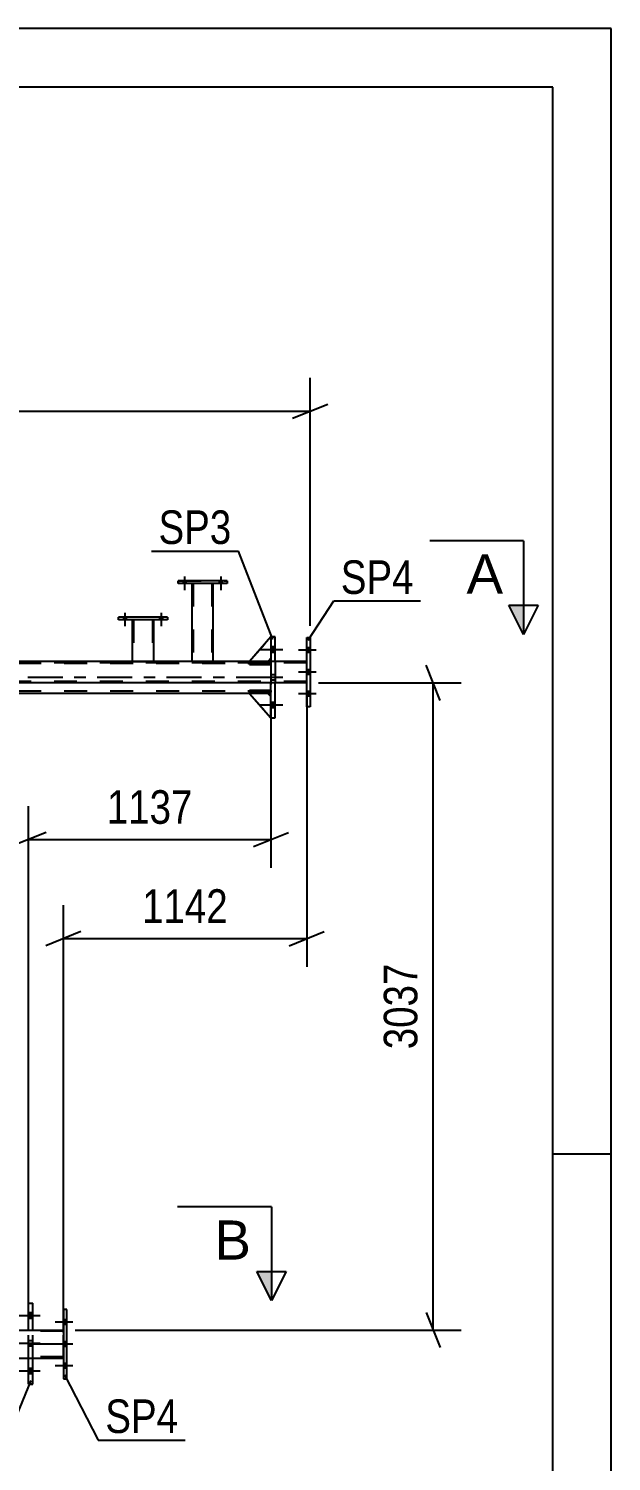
# Model space of a CAD drawing. Header units: millimetres. Extents: x -851 to 338, y -786 to 55.
# Drawn here: x 288.4 to 338.1, y -67.3 to 54.9 of the extents above; entities that cross this region are included whole.
import ezdxf

# ---------------------------------------------------------------- set-up
doc = ezdxf.new("R2010")
doc.units = ezdxf.units.MM
doc.linetypes.add('DXK_LINE_DOT2', pattern=[3.9198, 1.9599, -1.9599])
doc.linetypes.add('DXK_LINE_DOT3', pattern=[5.9187, 2.979, -0.9799, 0.9799, -0.9799])
doc.styles.add('Arial', font='ARIAL.TTF', dxfattribs={"height": 0.2})
doc.styles.add('Arial Narrow', font='ARIALN.TTF', dxfattribs={"height": 0.2})

# ---------------------------------------------------------------- blocks, each defined once
blk = doc.blocks.new('Unknown-232933133-1133')
at = {"color": 5, "linetype": 'Continuous'}
for p, q in [((338.08, 54.89), (-850.92, 54.89)), ((338.08, -786.11), (338.08, 54.89)), ((333.08, 49.89), (-845.92, 49.89)), ((333.08, -781.11), (333.08, 49.89)), ((338.08, -41.11), (333.08, -41.11))]:
    blk.add_line(p, q, dxfattribs=at)
blk = doc.blocks.new('Part-232933133-1491 - 1369')
at = {"color": 2, "linetype": 'Continuous'}
for p, q in [((308.77, -1.82), (307.22, -1.82)), ((307.22, -1.82), (309.04, -3.91)), ((309.04, -2.09), (308.77, -1.82))]:
    blk.add_line(p, q, dxfattribs=at)
at = {"color": 7, "linetype": 'DXK_LINE_DOT2'}
blk.add_line((309.04, -3.91), (309.04, -2.09), dxfattribs=at)
blk = doc.blocks.new('Part-232933133-1494 - 1369')
at = {"color": 7, "linetype": 'DXK_LINE_DOT2'}
for p, q in [((308.77, -1.82), (307.22, -1.82)), ((307.22, -1.82), (309.04, -3.91)), ((309.04, -2.09), (308.77, -1.82)), ((309.04, -3.91), (309.04, -2.09))]:
    blk.add_line(p, q, dxfattribs=at)
blk = doc.blocks.new('Bolt-232933133-1432 - 1369')
at = {"linetype": 'Continuous'}
for points in [[(288.72, -55.15), (288.72, -54.67), (288.36, -54.67), (288.36, -55.15)], [(288.72, -55.15), (288.72, -54.67), (288.36, -54.67), (288.36, -55.15)], [(288.72, -55.15), (288.72, -54.67), (288.36, -54.67), (288.36, -55.15)], [(288.72, -59.87), (288.72, -59.4), (288.36, -59.4), (288.36, -59.87)], [(288.72, -59.87), (288.72, -59.4), (288.36, -59.4), (288.36, -59.87)], [(288.72, -59.87), (288.72, -59.4), (288.36, -59.4), (288.36, -59.87)]]:
    blk.add_hatch(color=1, dxfattribs=at).paths.add_polyline_path(points)
at = {"color": 1, "linetype": 'Continuous'}
for p, q in [((289.36, -54.91), (287.45, -54.91)), ((289.36, -54.91), (287.45, -54.91)), ((289.36, -54.91), (287.45, -54.91)), ((288.72, -54.67), (288.36, -54.67)), ((288.72, -54.67), (288.36, -54.67)), ((288.72, -54.67), (288.36, -54.67)), ((288.72, -55.15), (288.36, -55.15)), ((288.72, -55.15), (288.36, -55.15)), ((288.72, -55.15), (288.36, -55.15)), ((289.36, -59.64), (287.45, -59.64)), ((289.36, -59.64), (287.45, -59.64)), ((289.36, -59.64), (287.45, -59.64)), ((288.72, -59.4), (288.36, -59.4)), ((288.72, -59.4), (288.36, -59.4)), ((288.72, -59.4), (288.36, -59.4)), ((288.72, -59.87), (288.36, -59.87)), ((288.72, -59.87), (288.36, -59.87)), ((288.72, -59.87), (288.36, -59.87))]:
    blk.add_line(p, q, dxfattribs=at)
at = {"color": 1, "linetype": 'DXK_LINE_DOT2'}
for p, q in [((289.36, -57.27), (287.45, -57.27)), ((289.36, -57.27), (287.45, -57.27)), ((288.72, -57.04), (288.36, -57.04)), ((288.72, -57.04), (288.36, -57.04)), ((288.72, -57.51), (288.36, -57.51)), ((288.72, -57.51), (288.36, -57.51))]:
    blk.add_line(p, q, dxfattribs=at)
blk = doc.blocks.new('Part-232933133-1497 - 1369')
at = {"color": 2, "linetype": 'Continuous'}
for p, q in [((309.04, 3), (307.22, 0.91)), ((309.04, 1.18), (308.77, 0.91))]:
    blk.add_line(p, q, dxfattribs=at)
at = {"color": 7, "linetype": 'DXK_LINE_DOT2'}
for p, q in [((309.04, 3), (309.04, 1.18)), ((308.77, 0.91), (307.22, 0.91)), ((307.22, 0.91), (307.22, 0.91)), ((308.77, 0.91), (308.77, 0.91))]:
    blk.add_line(p, q, dxfattribs=at)
blk = doc.blocks.new('Bolt-232933133-1433 - 1369')
at = {"linetype": 'Continuous'}
for points in [[(309.4, 1.67), (309.4, 2.15), (309.04, 2.15), (309.04, 1.67)], [(309.4, 1.67), (309.4, 2.15), (309.04, 2.15), (309.04, 1.67)], [(309.4, 1.67), (309.4, 2.15), (309.04, 2.15), (309.04, 1.67)], [(309.4, -3.05), (309.4, -2.58), (309.04, -2.58), (309.04, -3.05)], [(309.4, -3.05), (309.4, -2.58), (309.04, -2.58), (309.04, -3.05)], [(309.4, -3.05), (309.4, -2.58), (309.04, -2.58), (309.04, -3.05)]]:
    blk.add_hatch(color=1, dxfattribs=at).paths.add_polyline_path(points)
at = {"color": 1, "linetype": 'Continuous'}
for p, q in [((310.04, 1.91), (308.13, 1.91)), ((310.04, 1.91), (308.13, 1.91)), ((310.04, 1.91), (308.13, 1.91)), ((309.4, 2.15), (309.04, 2.15)), ((309.4, 2.15), (309.04, 2.15)), ((309.4, 2.15), (309.04, 2.15)), ((309.4, 1.67), (309.04, 1.67)), ((309.4, 1.67), (309.04, 1.67)), ((309.4, 1.67), (309.04, 1.67)), ((310.04, -2.82), (308.13, -2.82)), ((310.04, -2.82), (308.13, -2.82)), ((310.04, -2.82), (308.13, -2.82)), ((309.4, -2.58), (309.04, -2.58)), ((309.4, -2.58), (309.04, -2.58)), ((309.4, -2.58), (309.04, -2.58)), ((309.4, -3.05), (309.04, -3.05)), ((309.4, -3.05), (309.04, -3.05)), ((309.4, -3.05), (309.04, -3.05))]:
    blk.add_line(p, q, dxfattribs=at)
at = {"color": 1, "linetype": 'DXK_LINE_DOT2'}
for p, q in [((310.04, -0.45), (308.13, -0.45)), ((310.04, -0.45), (308.13, -0.45)), ((309.4, -0.22), (309.04, -0.22)), ((309.4, -0.22), (309.04, -0.22)), ((309.4, -0.69), (309.04, -0.69)), ((309.4, -0.69), (309.04, -0.69))]:
    blk.add_line(p, q, dxfattribs=at)
blk = doc.blocks.new('Part-232933133-1500 - 1369')
at = {"color": 7, "linetype": 'DXK_LINE_DOT2'}
for p, q in [((307.22, 0.91), (309.04, 3)), ((309.04, 3), (309.04, 1.18)), ((308.77, 0.91), (307.22, 0.91)), ((309.04, 1.18), (308.77, 0.91))]:
    blk.add_line(p, q, dxfattribs=at)
blk = doc.blocks.new('Bolt-232933133-1436 - 1369')
at = {"linetype": 'Continuous'}
for points in [[(312.38, 1.66), (312.38, 2.06), (312.09, 2.06), (312.09, 1.66)], [(312.38, 1.66), (312.38, 2.06), (312.09, 2.06), (312.09, 1.66)], [(312.38, 1.66), (312.38, 2.06), (312.09, 2.06), (312.09, 1.66)], [(312.38, -0.2), (312.38, 0.2), (312.09, 0.2), (312.09, -0.2)], [(312.38, -0.2), (312.38, 0.2), (312.09, 0.2), (312.09, -0.2)], [(312.38, -2.06), (312.38, -1.66), (312.09, -1.66), (312.09, -2.06)], [(312.38, -2.06), (312.38, -1.66), (312.09, -1.66), (312.09, -2.06)], [(312.38, -2.06), (312.38, -1.66), (312.09, -1.66), (312.09, -2.06)]]:
    blk.add_hatch(color=1, dxfattribs=at).paths.add_polyline_path(points)
at = {"color": 1, "linetype": 'Continuous'}
for p, q in [((312.91, 1.86), (311.4, 1.86)), ((312.91, 1.86), (311.4, 1.86)), ((312.91, 1.86), (311.4, 1.86)), ((312.38, 2.06), (312.09, 2.06)), ((312.38, 2.06), (312.09, 2.06)), ((312.38, 2.06), (312.09, 2.06)), ((312.38, 1.66), (312.09, 1.66)), ((312.38, 1.66), (312.09, 1.66)), ((312.38, 1.66), (312.09, 1.66)), ((312.91, 0), (311.4, 0)), ((312.91, 0), (311.4, 0)), ((312.38, 0.2), (312.09, 0.2)), ((312.38, 0.2), (312.09, 0.2)), ((312.38, -0.2), (312.09, -0.2)), ((312.38, -0.2), (312.09, -0.2)), ((312.91, -1.86), (311.4, -1.86)), ((312.91, -1.86), (311.4, -1.86)), ((312.91, -1.86), (311.4, -1.86)), ((312.38, -1.66), (312.09, -1.66)), ((312.38, -1.66), (312.09, -1.66)), ((312.38, -1.66), (312.09, -1.66)), ((312.38, -2.06), (312.09, -2.06)), ((312.38, -2.06), (312.09, -2.06)), ((312.38, -2.06), (312.09, -2.06))]:
    blk.add_line(p, q, dxfattribs=at)
blk = doc.blocks.new('Bolt-232933133-1437 - 1369')
at = {"linetype": 'Continuous'}
for points in [[(291.62, -55.66), (291.62, -55.26), (291.33, -55.26), (291.33, -55.66)], [(291.62, -55.66), (291.62, -55.26), (291.33, -55.26), (291.33, -55.66)], [(291.62, -55.66), (291.62, -55.26), (291.33, -55.26), (291.33, -55.66)], [(291.62, -57.53), (291.62, -57.13), (291.33, -57.13), (291.33, -57.53)], [(291.62, -57.53), (291.62, -57.13), (291.33, -57.13), (291.33, -57.53)], [(291.62, -59.39), (291.62, -58.99), (291.33, -58.99), (291.33, -59.39)], [(291.62, -59.39), (291.62, -58.99), (291.33, -58.99), (291.33, -59.39)], [(291.62, -59.39), (291.62, -58.99), (291.33, -58.99), (291.33, -59.39)]]:
    blk.add_hatch(color=1, dxfattribs=at).paths.add_polyline_path(points)
at = {"color": 1, "linetype": 'Continuous'}
for p, q in [((292.15, -55.46), (290.64, -55.46)), ((292.15, -55.46), (290.64, -55.46)), ((292.15, -55.46), (290.64, -55.46)), ((291.62, -55.26), (291.33, -55.26)), ((291.62, -55.26), (291.33, -55.26)), ((291.62, -55.26), (291.33, -55.26)), ((291.62, -55.66), (291.33, -55.66)), ((291.62, -55.66), (291.33, -55.66)), ((291.62, -55.66), (291.33, -55.66)), ((292.15, -57.33), (290.64, -57.33)), ((292.15, -57.33), (290.64, -57.33)), ((291.62, -57.13), (291.33, -57.13)), ((291.62, -57.13), (291.33, -57.13)), ((291.62, -57.53), (291.33, -57.53)), ((291.62, -57.53), (291.33, -57.53)), ((292.15, -59.19), (290.64, -59.19)), ((292.15, -59.19), (290.64, -59.19)), ((292.15, -59.19), (290.64, -59.19)), ((291.62, -58.99), (291.33, -58.99)), ((291.62, -58.99), (291.33, -58.99)), ((291.62, -58.99), (291.33, -58.99)), ((291.62, -59.39), (291.33, -59.39)), ((291.62, -59.39), (291.33, -59.39)), ((291.62, -59.39), (291.33, -59.39))]:
    blk.add_line(p, q, dxfattribs=at)
blk = doc.blocks.new('Bolt-232933133-59194 - 1369')
at = {"linetype": 'Continuous'}
for points in [[(301.79, 7.78), (301.54, 7.78), (301.54, 7.56), (301.79, 7.56)], [(301.79, 7.78), (301.54, 7.78), (301.54, 7.56), (301.79, 7.56)], [(304.88, 7.78), (304.63, 7.78), (304.63, 7.56), (304.88, 7.56)], [(304.88, 7.78), (304.63, 7.78), (304.63, 7.56), (304.88, 7.56)]]:
    blk.add_hatch(color=1, dxfattribs=at).paths.add_polyline_path(points)
at = {"color": 1, "linetype": 'Continuous'}
for p, q in [((301.54, 7.78), (301.54, 7.56)), ((301.54, 7.78), (301.54, 7.56)), ((301.66, 8.15), (301.66, 7)), ((301.66, 8.15), (301.66, 7)), ((301.79, 7.78), (301.79, 7.56)), ((301.79, 7.78), (301.79, 7.56)), ((304.63, 7.78), (304.63, 7.56)), ((304.63, 7.78), (304.63, 7.56)), ((304.76, 8.15), (304.76, 7)), ((304.76, 8.15), (304.76, 7)), ((304.88, 7.78), (304.88, 7.56)), ((304.88, 7.78), (304.88, 7.56))]:
    blk.add_line(p, q, dxfattribs=at)
blk = doc.blocks.new('Part-232933133-1503 - 1369')
at = {"color": 2, "linetype": 'Continuous'}
for p, q in [((307.22, -1.71), (307.22, -1.56)), ((307.22, -1.56), (309.04, -1.56)), ((309.04, -1.71), (307.22, -1.71)), ((309.04, -1.56), (309.04, -1.71))]:
    blk.add_line(p, q, dxfattribs=at)
at = {"color": 7, "linetype": 'DXK_LINE_DOT2'}
blk.add_line((308.77, -1.71), (308.77, -1.56), dxfattribs=at)
blk = doc.blocks.new('Part-232933133-1506 - 1369')
at = {"color": 7, "linetype": 'DXK_LINE_DOT2'}
for p, q in [((307.22, 0.65), (307.22, 0.8)), ((307.22, 0.8), (309.04, 0.8)), ((309.04, 0.65), (307.22, 0.65)), ((308.77, 0.65), (308.77, 0.8)), ((309.04, 0.8), (309.04, 0.65))]:
    blk.add_line(p, q, dxfattribs=at)
blk = doc.blocks.new('Part-232933133-1509 - 1369')
at = {"color": 7, "linetype": 'DXK_LINE_DOT2'}
for p, q in [((309.04, -1.56), (307.22, -1.56)), ((307.22, -1.56), (307.22, -1.71)), ((307.22, -1.71), (309.04, -1.71)), ((308.77, -1.71), (308.77, -1.56)), ((309.04, -1.71), (309.04, -1.56))]:
    blk.add_line(p, q, dxfattribs=at)
blk = doc.blocks.new('Part-232933133-1512 - 1369')
at = {"color": 7, "linetype": 'DXK_LINE_DOT2'}
for p, q in [((309.04, 0.8), (307.22, 0.8)), ((307.22, 0.8), (307.22, 0.65)), ((307.22, 0.65), (309.04, 0.65)), ((308.77, 0.8), (308.77, 0.65)), ((309.04, 0.65), (309.04, 0.8))]:
    blk.add_line(p, q, dxfattribs=at)
blk = doc.blocks.new('Part-232933133-1659 - 1369')
at = {"color": 2, "linetype": 'Continuous'}
for p, q in [((-21.51, -56.08), (291.33, -56.13)), ((-21.51, -58.48), (291.33, -58.53))]:
    blk.add_line(p, q, dxfattribs=at)
at = {"color": 7, "linetype": 'DXK_LINE_DOT2'}
for p, q in [((291.33, -56.23), (-21.51, -56.19)), ((291.33, -58.53), (291.33, -56.13)), ((291.33, -58.42), (-21.51, -58.37))]:
    blk.add_line(p, q, dxfattribs=at)
at = {"color": 7, "linetype": 'DXK_LINE_DOT3'}
blk.add_line((291.33, -57.33), (-21.51, -57.28), dxfattribs=at)
blk = doc.blocks.new('Part-232933133-1674 - 1369')
at = {"color": 7, "linetype": 'DXK_LINE_DOT2'}
for p, q in [((312.09, 0.8), (-14.76, 0.8)), ((304.12, 0.91), (302.3, 0.91)), ((312.09, -0.91), (312.09, 0.91)), ((312.09, -0.8), (-14.76, -0.8))]:
    blk.add_line(p, q, dxfattribs=at)
at = {"color": 2, "linetype": 'Continuous'}
for p, q in [((302.3, 0.91), (285.94, 0.91)), ((312.09, 0.91), (304.12, 0.91)), ((312.09, -0.91), (281.67, -0.91))]:
    blk.add_line(p, q, dxfattribs=at)
blk = doc.blocks.new('Part-232933133-1770 - 1369')
at = {"color": 2, "linetype": 'Continuous'}
for p, q in [((312.09, -2.95), (312.09, 2.95)), ((312.09, 2.95), (312.38, 2.95)), ((312.38, 2.95), (312.38, -2.95)), ((312.38, -2.95), (312.09, -2.95))]:
    blk.add_line(p, q, dxfattribs=at)
blk = doc.blocks.new('Part-232933133-1775 - 1369')
at = {"color": 2, "linetype": 'Continuous'}
for p, q in [((291.62, -54.37), (291.33, -54.37)), ((291.33, -54.37), (291.33, -60.28)), ((291.62, -60.28), (291.62, -54.37)), ((291.33, -60.28), (291.62, -60.28))]:
    blk.add_line(p, q, dxfattribs=at)
blk = doc.blocks.new('Bolt-232933133-59195 - 1369')
at = {"linetype": 'Continuous'}
for points in [[(301.79, 7.78), (301.54, 7.78), (301.54, 7.56), (301.79, 7.56)], [(301.79, 7.78), (301.54, 7.78), (301.54, 7.56), (301.79, 7.56)], [(304.88, 7.78), (304.63, 7.78), (304.63, 7.56), (304.88, 7.56)], [(304.88, 7.78), (304.63, 7.78), (304.63, 7.56), (304.88, 7.56)]]:
    blk.add_hatch(color=1, dxfattribs=at).paths.add_polyline_path(points)
at = {"color": 1, "linetype": 'Continuous'}
for p, q in [((301.54, 7.78), (301.54, 7.56)), ((301.54, 7.78), (301.54, 7.56)), ((301.66, 8.15), (301.66, 7)), ((301.66, 8.15), (301.66, 7)), ((301.79, 7.78), (301.79, 7.56)), ((301.79, 7.78), (301.79, 7.56)), ((304.63, 7.78), (304.63, 7.56)), ((304.63, 7.78), (304.63, 7.56)), ((304.76, 8.15), (304.76, 7)), ((304.76, 8.15), (304.76, 7)), ((304.88, 7.78), (304.88, 7.56)), ((304.88, 7.78), (304.88, 7.56))]:
    blk.add_line(p, q, dxfattribs=at)
blk = doc.blocks.new('Part-232933133-59166 - 1369')
at = {"color": 2, "linetype": 'Continuous'}
for p, q in [((297.21, 4.47), (297.21, 0.91)), ((299.03, 4.47), (299.03, 0.91))]:
    blk.add_line(p, q, dxfattribs=at)
at = {"color": 7, "linetype": 'DXK_LINE_DOT2'}
for p, q in [((299.03, 4.47), (297.21, 4.47)), ((297.23, 4.47), (297.21, 4.47)), ((297.32, 4.47), (297.32, 0.91)), ((298.92, 4.47), (298.92, 0.91)), ((297.21, 0.91), (297.21, 0.91)), ((297.21, 0.91), (299.03, 0.91)), ((299.03, 0.91), (299.03, 0.91)), ((299.03, 0.91), (299.03, 0.91))]:
    blk.add_line(p, q, dxfattribs=at)
blk = doc.blocks.new('Part-232933133-1984 - 1369')
at = {"color": 7, "linetype": 'DXK_LINE_DOT2'}
for p, q in [((309.04, 0.91), (-9.1, 0.91)), ((309.04, 0.73), (-9.1, 0.73)), ((309.04, 0.91), (309.04, -1.82)), ((309.04, -1.64), (-9.1, -1.64)), ((308.77, -1.82), (5.09, -1.82)), ((308.77, -1.82), (307.22, -1.82))]:
    blk.add_line(p, q, dxfattribs=at)
at = {"color": 7, "linetype": 'DXK_LINE_DOT3'}
blk.add_line((309.04, -0.46), (-9.1, -0.46), dxfattribs=at)
at = {"color": 2, "linetype": 'Continuous'}
for p, q in [((307.22, -1.82), (285.76, -1.82)), ((309.04, -1.82), (308.77, -1.82))]:
    blk.add_line(p, q, dxfattribs=at)
blk = doc.blocks.new('Part-232933133-1989 - 1369')
at = {"color": 2, "linetype": 'Continuous'}
for p, q in [((309.04, 3), (309.4, 3)), ((309.04, 3), (309.04, 0.91)), ((309.4, 0.91), (309.4, 3)), ((309.04, -3.91), (309.04, -0.91)), ((309.4, -3.91), (309.4, -0.91)), ((309.04, -3.91), (309.4, -3.91))]:
    blk.add_line(p, q, dxfattribs=at)
at = {"color": 7, "linetype": 'DXK_LINE_DOT2'}
for p, q in [((309.4, 3), (309.04, 3)), ((309.04, 0.91), (309.04, -0.91)), ((309.4, 0.91), (309.4, -0.91)), ((309.04, -3.91), (309.4, -3.91))]:
    blk.add_line(p, q, dxfattribs=at)
blk = doc.blocks.new('Part-232933133-1994 - 1369')
at = {"color": 2, "linetype": 'Continuous'}
for p, q in [((288.36, -53.82), (288.72, -53.82)), ((288.36, -56.12), (288.36, -53.82)), ((288.72, -56.12), (288.72, -53.82)), ((288.36, -60.73), (288.36, -58.52)), ((288.72, -60.73), (288.72, -58.52)), ((288.36, -60.73), (288.72, -60.73))]:
    blk.add_line(p, q, dxfattribs=at)
at = {"color": 7, "linetype": 'DXK_LINE_DOT2'}
for p, q in [((288.36, -53.82), (288.72, -53.82)), ((288.36, -58.52), (288.36, -56.12)), ((288.72, -58.52), (288.72, -56.12)), ((288.72, -60.73), (288.36, -60.73))]:
    blk.add_line(p, q, dxfattribs=at)
blk = doc.blocks.new('Part-232933133-59167 - 1369')
at = {"color": 2, "linetype": 'Continuous'}
for p, q in [((300.21, 4.69), (296.03, 4.69)), ((296.03, 4.47), (296.03, 4.69)), ((300.21, 4.47), (296.03, 4.47)), ((300.21, 4.69), (300.21, 4.47))]:
    blk.add_line(p, q, dxfattribs=at)
blk = doc.blocks.new('Part-232933133-59098 - 1369')
at = {"color": 7, "linetype": 'DXK_LINE_DOT2'}
for p, q in [((304.12, 7.56), (302.3, 7.56)), ((302.3, 7.56), (302.3, 0.91)), ((302.41, 7.56), (302.41, 0.91)), ((304.01, 7.56), (304.01, 0.91)), ((304.12, 0.91), (304.12, 7.56)), ((302.3, 0.91), (304.12, 0.91)), ((302.32, 0.91), (302.3, 0.91))]:
    blk.add_line(p, q, dxfattribs=at)
blk = doc.blocks.new('Part-232933133-59099 - 1369')
at = {"color": 7, "linetype": 'DXK_LINE_DOT2'}
for p, q in [((301.12, 7.56), (301.12, 7.78)), ((301.12, 7.78), (305.3, 7.78)), ((305.3, 7.56), (301.12, 7.56)), ((305.3, 7.78), (305.3, 7.56))]:
    blk.add_line(p, q, dxfattribs=at)
blk = doc.blocks.new('Part-232933133-59096 - 1369')
at = {"color": 2, "linetype": 'Continuous'}
for p, q in [((302.3, 7.56), (302.3, 0.91)), ((304.12, 0.91), (304.12, 7.56)), ((303.9, 0.91), (302.3, 0.91)), ((304.1, 0.91), (303.9, 0.91)), ((304.12, 0.91), (304.1, 0.91))]:
    blk.add_line(p, q, dxfattribs=at)
at = {"color": 7, "linetype": 'DXK_LINE_DOT2'}
for p, q in [((304.12, 7.56), (302.3, 7.56)), ((302.41, 7.56), (302.41, 0.91)), ((304.01, 7.56), (304.01, 0.91)), ((302.3, 0.91), (302.3, 0.91)), ((302.3, 0.91), (302.3, 0.91)), ((302.3, 0.91), (302.3, 0.91)), ((302.41, 0.91), (302.42, 0.91)), ((302.41, 0.91), (302.42, 0.91)), ((304.06, 0.91), (303.9, 0.91)), ((304.12, 0.91), (304.12, 0.91)), ((304.12, 0.91), (304.12, 0.91)), ((304.12, 0.91), (304.12, 0.91)), ((304.12, 0.91), (304.12, 0.91))]:
    blk.add_line(p, q, dxfattribs=at)
blk = doc.blocks.new('Part-232933133-59097 - 1369')
at = {"color": 2, "linetype": 'Continuous'}
for p, q in [((301.12, 7.78), (301.12, 7.56)), ((305.3, 7.78), (301.12, 7.78)), ((305.3, 7.56), (301.12, 7.56)), ((305.3, 7.78), (305.3, 7.56))]:
    blk.add_line(p, q, dxfattribs=at)
blk = doc.blocks.new('Bolt-232933133-59226 - 1369')
at = {"linetype": 'Continuous'}
for points in [[(296.7, 4.69), (296.45, 4.69), (296.45, 4.47), (296.7, 4.47)], [(296.7, 4.69), (296.45, 4.69), (296.45, 4.47), (296.7, 4.47)], [(299.8, 4.69), (299.54, 4.69), (299.54, 4.47), (299.8, 4.47)], [(299.8, 4.69), (299.54, 4.69), (299.54, 4.47), (299.8, 4.47)]]:
    blk.add_hatch(color=1, dxfattribs=at).paths.add_polyline_path(points)
at = {"color": 1, "linetype": 'Continuous'}
for p, q in [((296.58, 5.06), (296.58, 3.91)), ((296.58, 5.06), (296.58, 3.91)), ((299.67, 5.06), (299.67, 3.91)), ((299.67, 5.06), (299.67, 3.91)), ((296.45, 4.69), (296.45, 4.47)), ((296.45, 4.69), (296.45, 4.47)), ((296.7, 4.69), (296.7, 4.47)), ((296.7, 4.69), (296.7, 4.47)), ((299.54, 4.69), (299.54, 4.47)), ((299.54, 4.69), (299.54, 4.47)), ((299.8, 4.69), (299.8, 4.47)), ((299.8, 4.69), (299.8, 4.47))]:
    blk.add_line(p, q, dxfattribs=at)
blk = doc.blocks.new('StraightDimension-232933133-41798 - 1369')
at = {"color": 7, "linetype": 'Continuous'}
for p, q in [((309.04, -2.82), (309.04, -16.69)), ((288.36, -54.91), (288.36, -11.44)), ((289.86, -13.69), (286.86, -14.89)), ((288.36, -14.29), (309.04, -14.29)), ((307.54, -14.89), (310.54, -13.69))]:
    blk.add_line(p, q, dxfattribs=at)
at = {"color": 0}
blk.add_wipeout([(302.96, -13.54), (302.96, -9.34), (294.44, -9.34), (294.44, -13.54)], dxfattribs=at)
at = {"color": 3, "style": 'Arial Narrow'}
blk.add_text('1137', height=2.863, dxfattribs=at).set_placement((295.04, -12.94))
blk = doc.blocks.new('StraightDimension-232933133-2195 - 1369')
at = {"color": 7, "linetype": 'Continuous'}
for p, q in [((323.48, -2.41), (322.28, 0.59)), ((313.09, -0.91), (325.28, -0.91)), ((322.88, -56.13), (322.88, -0.91)), ((322.28, -54.63), (323.48, -57.63)), ((292.33, -56.13), (325.28, -56.13))]:
    blk.add_line(p, q, dxfattribs=at)
at = {"color": 0}
blk.add_wipeout([(322.13, -24.26), (317.93, -24.26), (317.93, -32.77), (322.13, -32.77)], dxfattribs=at)
at = {"color": 3, "style": 'Arial Narrow'}
blk.add_text('3037', height=2.863, rotation=90.0002, dxfattribs=at).set_placement((321.53, -32.17))
blk = doc.blocks.new('StraightDimension-232933133-2180 - 1369')
at = {"color": 7, "linetype": 'Continuous'}
for p, q in [((285.05, -3.32), (283.85, -0.32)), ((308.04, -1.82), (281.6, -1.82)), ((284.45, -55.91), (284.45, -1.82)), ((283.85, -54.41), (285.05, -57.41)), ((287.36, -55.91), (281.6, -55.91))]:
    blk.add_line(p, q, dxfattribs=at)
at = {"color": 0}
blk.add_wipeout([(283.7, -24.61), (279.5, -24.61), (279.5, -33.12), (283.7, -33.12)], dxfattribs=at)
at = {"color": 3, "style": 'Arial Narrow'}
blk.add_text('2975', height=2.863, rotation=90.0002, dxfattribs=at).set_placement((283.1, -32.52))
blk = doc.blocks.new('StraightDimension-232933133-41748 - 1369')
at = {"color": 7, "linetype": 'Continuous'}
for p, q in [((312.38, 3.95), (312.38, 25.1)), ((-32.52, 22.25), (312.38, 22.25)), ((310.88, 21.65), (313.88, 22.85))]:
    blk.add_line(p, q, dxfattribs=at)
blk = doc.blocks.new('StraightDimension-232933133-41783 - 1369')
at = {"color": 7, "linetype": 'Continuous'}
for p, q in [((312.09, -1.91), (312.09, -25.14)), ((291.33, -56.33), (291.33, -19.89)), ((292.83, -22.14), (289.83, -23.34)), ((291.33, -22.74), (312.09, -22.74)), ((310.59, -23.34), (313.59, -22.14))]:
    blk.add_line(p, q, dxfattribs=at)
at = {"color": 0}
blk.add_wipeout([(305.97, -21.99), (305.97, -17.79), (297.45, -17.79), (297.45, -21.99)], dxfattribs=at)
at = {"color": 3, "style": 'Arial Narrow'}
blk.add_text('1142', height=2.863, dxfattribs=at).set_placement((298.05, -21.39))
blk = doc.blocks.new('Mark-232933133-1766 - 1369')
at = {"color": 0}
blk.add_wipeout([(321.21, 6.67), (321.21, 9.67), (315, 9.67), (315, 6.67)], dxfattribs=at)
blk.add_wipeout([(321.21, 6.67), (321.21, 9.67), (315, 9.67), (315, 6.67)], dxfattribs=at)
at = {"color": 30, "linetype": 'Continuous'}
for p, q in [((312.22, 2.71), (314.4, 6.07)), ((314.4, 6.07), (321.81, 6.07))]:
    blk.add_line(p, q, dxfattribs=at)
at = {"color": 3, "style": 'Arial Narrow'}
blk.add_text('SP4', height=2.863, dxfattribs=at).set_placement((315, 6.67))
blk = doc.blocks.new('Mark-232933133-1771 - 1369')
at = {"color": 0}
blk.add_wipeout([(301.12, -64.91), (301.12, -61.91), (294.91, -61.91), (294.91, -64.91)], dxfattribs=at)
blk.add_wipeout([(301.12, -64.91), (301.12, -61.91), (294.91, -61.91), (294.91, -64.91)], dxfattribs=at)
at = {"color": 30, "linetype": 'Continuous'}
for p, q in [((291.42, -59.95), (294.31, -65.51)), ((294.31, -65.51), (301.72, -65.51))]:
    blk.add_line(p, q, dxfattribs=at)
at = {"color": 3, "style": 'Arial Narrow'}
blk.add_text('SP4', height=2.863, dxfattribs=at).set_placement((294.91, -64.91))
blk = doc.blocks.new('Mark-232933133-1985 - 1369')
at = {"color": 0}
blk.add_wipeout([(305.66, 10.93), (305.66, 13.93), (299.45, 13.93), (299.45, 10.93)], dxfattribs=at)
blk.add_wipeout([(305.66, 10.93), (305.66, 13.93), (299.45, 13.93), (299.45, 10.93)], dxfattribs=at)
at = {"color": 30, "linetype": 'Continuous'}
for p in [(298.85, 10.33), (309.2, 2.78)]:
    blk.add_line(p, (306.26, 10.33), dxfattribs=at)
at = {"color": 3, "style": 'Arial Narrow'}
blk.add_text('SP3', height=2.863, dxfattribs=at).set_placement((299.45, 10.93))
blk = doc.blocks.new('Mark-232933133-1990 - 1369')
at = {"color": 0}
blk.add_wipeout([(285.95, -64.7), (285.95, -61.7), (279.73, -61.7), (279.73, -64.7)], dxfattribs=at)
blk.add_wipeout([(285.95, -64.7), (285.95, -61.7), (279.73, -61.7), (279.73, -64.7)], dxfattribs=at)
at = {"color": 30, "linetype": 'Continuous'}
for p in [(288.55, -60.43), (279.13, -65.3)]:
    blk.add_line(p, (286.55, -65.3), dxfattribs=at)
at = {"color": 3, "style": 'Arial Narrow'}
blk.add_text('SP3', height=2.863, dxfattribs=at).set_placement((279.73, -64.7))
blk = doc.blocks.new('SectionMark-232933133-2320 - 1369')
at = {"linetype": 'Continuous'}
blk.add_hatch(color=6, dxfattribs=at).paths.add_polyline_path([(307.83, -51.12), (309.08, -51.12), (309.08, -53.62)])
at = {"color": 6, "linetype": 'Continuous'}
for p, q in [((309.08, -45.62), (301.08, -45.62)), ((309.08, -45.62), (309.08, -53.62)), ((307.83, -51.12), (310.33, -51.12)), ((309.08, -53.62), (307.83, -51.12)), ((310.33, -51.12), (309.08, -53.62))]:
    blk.add_line(p, q, dxfattribs=at)
at = {"color": 0, "linetype": 'Continuous'}
blk.add_wipeout([(307.33, -50.12), (307.33, -46.62), (304.22, -46.62), (304.22, -50.12)], dxfattribs=at)
at = {"color": 3, "linetype": 'Continuous', "style": 'Arial'}
blk.add_text('B', height=3.34, dxfattribs=at).set_placement((304.22, -50.12))
blk = doc.blocks.new('SectionMark-232933133-2322 - 1369')
at = {"linetype": 'Continuous'}
blk.add_hatch(color=6, dxfattribs=at).paths.add_polyline_path([(329.34, 5.7), (330.59, 5.7), (330.59, 3.2)])
at = {"color": 6, "linetype": 'Continuous'}
for p, q in [((330.59, 11.2), (322.59, 11.2)), ((330.59, 11.2), (330.59, 3.2)), ((329.34, 5.7), (331.84, 5.7)), ((330.59, 3.2), (329.34, 5.7)), ((331.84, 5.7), (330.59, 3.2))]:
    blk.add_line(p, q, dxfattribs=at)
at = {"color": 0, "linetype": 'Continuous'}
blk.add_wipeout([(328.84, 6.7), (328.84, 10.2), (325.73, 10.2), (325.73, 6.7)], dxfattribs=at)
at = {"color": 3, "linetype": 'Continuous', "style": 'Arial'}
blk.add_text('A', height=3.34, dxfattribs=at).set_placement((325.73, 6.7))

msp = doc.modelspace()

# ---------------------------------------------------------------- block references
for name in ['Unknown-232933133-1133', 'Part-232933133-59099 - 1369', 'Part-232933133-59097 - 1369', 'Bolt-232933133-59194 - 1369', 'Bolt-232933133-59195 - 1369', 'Part-232933133-59098 - 1369', 'Part-232933133-59096 - 1369', 'Bolt-232933133-59226 - 1369', 'Part-232933133-59167 - 1369', 'Part-232933133-59166 - 1369', 'Part-232933133-1497 - 1369', 'Part-232933133-1500 - 1369', 'Part-232933133-1989 - 1369', 'Part-232933133-1770 - 1369', 'Part-232933133-1674 - 1369', 'Bolt-232933133-1433 - 1369', 'Bolt-232933133-1436 - 1369', 'Part-232933133-1984 - 1369', 'Part-232933133-1506 - 1369', 'Part-232933133-1512 - 1369', 'Part-232933133-1503 - 1369', 'Part-232933133-1509 - 1369', 'Part-232933133-1491 - 1369', 'Part-232933133-1494 - 1369', 'Bolt-232933133-1432 - 1369', 'Part-232933133-1994 - 1369', 'Part-232933133-1775 - 1369', 'Part-232933133-1659 - 1369', 'Bolt-232933133-1437 - 1369']:
    msp.add_blockref(name, (0, 0))

# ---------------------------------------------------------------- next in the draw order: block references
for name in ['StraightDimension-232933133-41798 - 1369', 'Mark-232933133-1990 - 1369', 'Mark-232933133-1771 - 1369']:
    msp.add_blockref(name, (0, 0))

# ---------------------------------------------------------------- next in the draw order: block references
msp.add_blockref('StraightDimension-232933133-2195 - 1369', (0, 0))

# ---------------------------------------------------------------- next in the draw order: block references
msp.add_blockref('StraightDimension-232933133-2180 - 1369', (0, 0))

# ---------------------------------------------------------------- next in the draw order: block references
msp.add_blockref('StraightDimension-232933133-41748 - 1369', (0, 0))

# ---------------------------------------------------------------- next in the draw order: block references
for name in ['Mark-232933133-1985 - 1369', 'Mark-232933133-1766 - 1369', 'StraightDimension-232933133-41783 - 1369']:
    msp.add_blockref(name, (0, 0))

# ---------------------------------------------------------------- next in the draw order: block references
for name in ['SectionMark-232933133-2322 - 1369', 'SectionMark-232933133-2320 - 1369']:
    msp.add_blockref(name, (0, 0))

doc.saveas('drawing.dxf')
